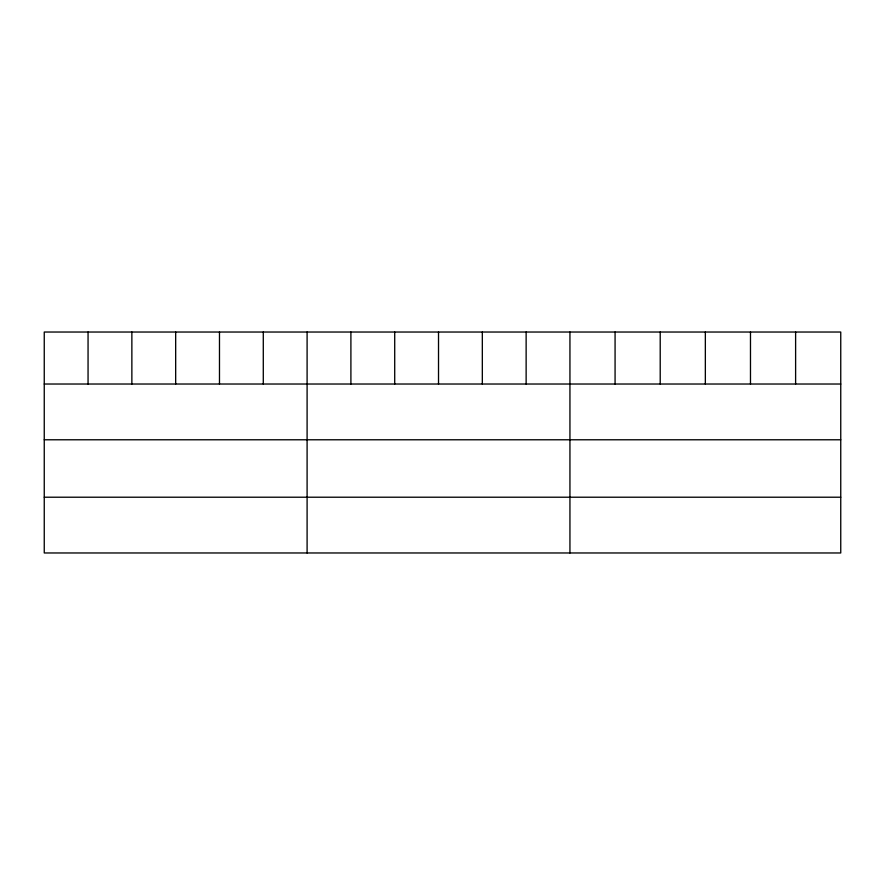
<?xml version="1.0" encoding="UTF-8"?>
<svg xmlns="http://www.w3.org/2000/svg" width="885" height="885" viewBox="0 0 885 885"><rect width="100%" height="100%" fill="white"/><g stroke="black" fill="none" stroke-linecap="round" stroke-linejoin="round"><path stroke-width="1.33" d="M840.75 384.024L840.75 552.97L44.25 552.97L44.25 332.03L840.75 332.03L840.75 384.024L44.25 384.024M44.25 439.779L840.75 439.779M44.25 497.215L840.75 497.215M795.615 332.03L795.615 384.024M750.48 332.03L750.48 384.024M705.345 332.03L705.345 384.024M660.21 332.03L660.21 384.024M615.075 332.03L615.075 384.024M569.94 332.03L569.94 552.97M526.133 332.03L526.133 384.024M482.325 332.03L482.325 384.024M438.517 332.03L438.517 384.024M394.71 332.03L394.71 384.024M350.902 332.03L350.902 384.024M307.095 332.03L307.095 552.97M263.287 332.03L263.287 384.024M219.48 332.03L219.48 384.024M175.673 332.03L175.673 384.024M131.865 332.03L131.865 384.024M88.057 332.03L88.057 384.024"/></g></svg>
